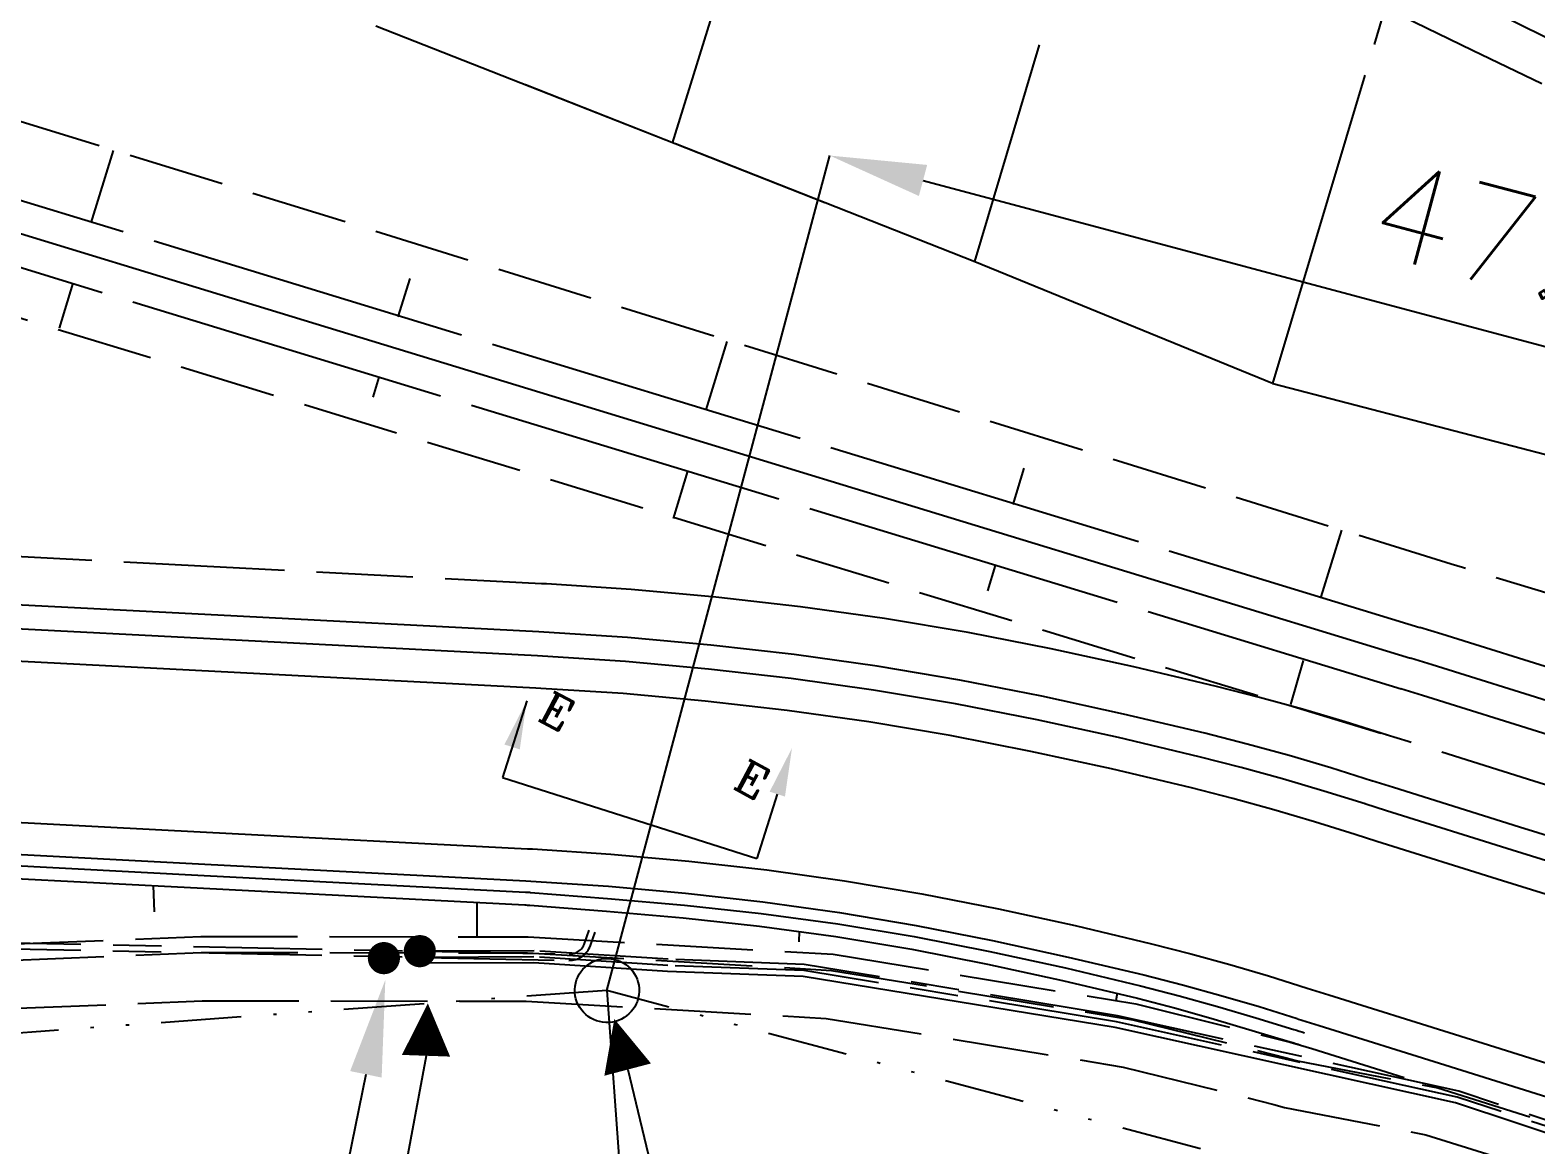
# Model space of a CAD drawing. Header units: millimetres. Extents: x 127045 to 128191, y 151549 to 152340.
# Drawn here: x 127382.96 to 127429.78, y 151911.36 to 151946.02 of the extents above; entities that cross this region are included whole.
import ezdxf
from ezdxf.enums import TextEntityAlignment as Align

# ---------------------------------------------------------------- set-up
doc = ezdxf.new("R2010")
doc.units = ezdxf.units.MM
doc.header["$MEASUREMENT"] = 0
for name, pattern in [('BTA', [5.699999999999999, 2.5, -1, 0.1, -1, 0.1, -1]), ('CENTER2', [28.125, 18.75, -3.125, 3.125, -3.125]), ('HTS', [7.5, 4, -1, 1.5, -1]), ('INT_344$0$TYPE1', [4, 3, -1]), ('INT_344$0$TYPE3', [11, 10, -1]), ('TGV_344$0$TYPE1', [4, 3, -1])]:
    doc.linetypes.add(name, pattern=pattern)
doc.layers.get('0').update_dxf_attribs({"color": 252, "linetype": 'CONTINUOUS'})
doc.layers.get('DEFPOINTS').update_dxf_attribs({"linetype": 'CONTINUOUS'})
for name, color, linetype in [('-GAI_PRO', 7, 'CONTINUOUS'), ('-HT_SOU_POS', 1, 'HTS'), ('-HT_SOU_PRO', 4, 'HTS'), ('BT_AER_POS', 1, 'BTA'), ('COTATION', 212, 'CONTINUOUS'), ('COUPS_PRO', 7, 'CONTINUOUS'), ('HT_SOU_POS', 1, 'HTS'), ('INT_344$0$1', 252, 'CONTINUOUS'), ('INT_344$0$101', 252, 'CONTINUOUS'), ('INT_344$0$105', 252, 'CONTINUOUS'), ('INT_344$0$106', 252, 'CONTINUOUS'), ('INT_344$0$113', 252, 'CONTINUOUS'), ('INT_344$0$136', 252, 'CONTINUOUS'), ('POT_BT_POS', 1, 'CONTINUOUS'), ('TGV_344$0$6', 252, 'CONTINUOUS'), ('TXT_CABL_AER_POS', 7, 'CONTINUOUS'), ('TXT_CABL_SOU_POS', 7, 'CONTINUOUS'), ('TXT_POT_POS', 7, 'CONTINUOUS'), ('VOI_344$0$136', 252, 'CONTINUOUS')]:
    doc.layers.add(name, color=color, linetype=linetype)
doc.styles.add('ROMANC', font='romanc', dxfattribs={"height": 1.5})
doc.styles.get("Standard").update_dxf_attribs({"font": 'txt.shx'})
doc.dimstyles.new('DADEL', dxfattribs={"dimtxt": 3, "dimasz": 3, "dimexe": 0, "dimexo": 0, "dimgap": 1.5, "dimtad": 0, "dimzin": 0, "dimdsep": 46, "dimtxsty": 'Standard', "dimcen": 0, "dimdle": 1.25, "dimadec": 0, "dimazin": 0, "dimtfac": 0.03333333333333333, "dimtofl": 0, "dimtmove": 2, "dimatfit": 3, "dimfxl": 0, "dimtolj": 1, "dimtzin": 0, "dimarcsym": 0})

# ---------------------------------------------------------------- blocks, each defined once
blk = doc.blocks.new('FLECHE1')
blk.add_lwpolyline([(0, 0, 0, 1.5, 0), (-1.628653549443698, 0, 1.5, 1.5, 0)], format="xyseb")
blk = doc.blocks.new('INT_344')
at = {"layer": 'INT_344$0$1'}
for p, q in [((127378.387595, 151920.256322, 63.317661), (127388.374132, 151919.73758, 63.178429)), ((127388.374132, 151919.73758, 63.178429), (127398.360668, 151919.218839, 63.079205)), ((127398.360668, 151919.218839, 63.079205), (127398.402051, 151919.216846, 63.078898)), ((127398.402051, 151919.216846, 63.078898), (127398.443449, 151919.214996, 63.07859000000001)), ((127398.443449, 151919.214996, 63.07859000000001), (127398.484839, 151919.212887, 63.078283)), ((127398.484839, 151919.212887, 63.078283), (127398.526188, 151919.210117, 63.077976)), ((127398.526188, 151919.210117, 63.077976), (127400.918407, 151919.020818, 63.06333100000001)), ((127400.918407, 151919.020818, 63.06333100000001), (127403.309814, 151918.811298, 63.04868399999999)), ((127403.309814, 151918.811298, 63.04868399999999), (127405.69766, 151918.556882, 63.034034)), ((127405.69766, 151918.556882, 63.034034), (127408.07735, 151918.233119, 63.019379)), ((127408.07735, 151918.233119, 63.019379), (127410.446934, 151917.835096, 63.01472800000001)), ((127410.446934, 151917.835096, 63.01472800000001), (127412.80468, 151917.37336, 63.010079)), ((127412.80468, 151917.37336, 63.010079), (127415.15127, 151916.860023, 63.00543100000001)), ((127415.15127, 151916.860023, 63.00543100000001), (127417.488429, 151916.307018, 63.00078199999999)), ((127417.488429, 151916.307018, 63.00078199999999), (127418.688882, 151915.996098, 63.00229399999999)), ((127418.688882, 151915.996098, 63.00229399999999), (127419.881828, 151915.657648, 63.003806)), ((127419.881828, 151915.657648, 63.003806), (127421.070113, 151915.304152, 63.00531700000001)), ((127421.070113, 151915.304152, 63.00531700000001), (127422.257213, 151914.947927, 63.00682800000001)), ((127422.257213, 151914.947927, 63.00682800000001), (127422.340847, 151914.922622, 63.00702800000001)), ((127422.340847, 151914.922622, 63.00702800000001), (127422.424316, 151914.896779, 63.007227)), ((127422.424316, 151914.896779, 63.007227), (127422.507616, 151914.870398, 63.007426)), ((127422.507616, 151914.870398, 63.007426), (127422.590745, 151914.843481, 63.007626))]:
    blk.add_line(p, q, dxfattribs=at)
at = {"layer": 'INT_344$0$101'}
for p, q in [((127388.794312, 151927.826675, 63.213428), (127378.807776, 151928.345416, 63.352661)), ((127388.755407, 151927.077685, 63.213428), (127378.76887, 151927.596426, 63.352661)), ((127398.780849, 151927.307934, 63.114204), (127388.794312, 151927.826675, 63.213428)), ((127398.741943, 151926.558944, 63.114204), (127388.755407, 151927.077685, 63.213428)), ((127398.936389, 151927.299854, 63.112976), (127398.780849, 151927.307934, 63.114204)), ((127401.537169, 151927.132139, 63.098324), (127398.936389, 151927.299854, 63.112976)), ((127404.132944, 151926.899463, 63.083677), (127401.537169, 151927.132139, 63.098324)), ((127406.722092, 151926.601973, 63.06903000000001), (127404.132944, 151926.899463, 63.083677)), ((127388.703532, 151926.079031, 63.213428), (127378.716996, 151926.597772, 63.352661)), ((127398.897484, 151926.550864, 63.112976), (127398.741943, 151926.558944, 63.114204)), ((127401.479553, 151926.384355, 63.098324), (127398.897484, 151926.550864, 63.112976)), ((127404.056653, 151926.153354, 63.083677), (127401.479553, 151926.384355, 63.098324)), ((127406.627174, 151925.858003, 63.06903000000001), (127404.056653, 151926.153354, 63.083677)), ((127409.302994, 151926.239853, 63.054379), (127406.722092, 151926.601973, 63.06903000000001)), ((127411.868283, 151925.809061, 63.049728), (127409.302994, 151926.239853, 63.054379)), ((127398.690069, 151925.56029, 63.114204), (127388.703532, 151926.079031, 63.213428)), ((127409.189508, 151925.498489, 63.054379), (127406.627174, 151925.858003, 63.06903000000001)), ((127414.420791, 151925.309436, 63.045079), (127411.868283, 151925.809061, 63.049728)), ((127398.845609, 151925.552211, 63.112976), (127398.690069, 151925.56029, 63.114204)), ((127401.402731, 151925.38731, 63.098324), (127398.845609, 151925.552211, 63.112976)), ((127403.954932, 151925.158541, 63.083677), (127401.402731, 151925.38731, 63.098324)), ((127411.738536, 151925.07037, 63.049728), (127409.189508, 151925.498489, 63.054379)), ((127416.961232, 151924.753947, 63.04043100000001), (127414.420791, 151925.309436, 63.045079)), ((127406.500617, 151924.866044, 63.06903000000001), (127403.954932, 151925.158541, 63.083677)), ((127409.038194, 151924.510003, 63.054379), (127406.500617, 151924.866044, 63.06903000000001)), ((127414.274844, 151924.573774, 63.045079), (127411.738536, 151925.07037, 63.049728)), ((127419.491438, 151924.15537, 63.035782), (127416.961232, 151924.753947, 63.04043100000001)), ((127411.565539, 151924.085447, 63.049728), (127409.038194, 151924.510003, 63.054379)), ((127416.799157, 151924.021669, 63.04043100000001), (127414.274844, 151924.573774, 63.045079)), ((127414.080248, 151923.59289, 63.045079), (127411.565539, 151924.085447, 63.049728)), ((127419.313312, 151923.426829, 63.035782), (127416.799157, 151924.021669, 63.04043100000001)), ((127420.804636, 151923.821081, 63.037294), (127419.491438, 151924.15537, 63.035782)), ((127422.111264, 151923.461972, 63.038805), (127420.804636, 151923.821081, 63.037294)), ((127416.583056, 151923.045298, 63.04043100000001), (127414.080248, 151923.59289, 63.045079)), ((127420.612739, 151923.096046, 63.037294), (127419.313312, 151923.426829, 63.035782)), ((127423.410854, 151923.078171, 63.040316), (127422.111264, 151923.461972, 63.038805)), ((127419.075811, 151922.455442, 63.035782), (127416.583056, 151923.045298, 63.04043100000001)), ((127421.905664, 151922.740703, 63.038805), (127420.612739, 151923.096046, 63.037294)), ((127424.702939, 151922.669817, 63.041828), (127423.410854, 151923.078171, 63.040316)), ((127420.356876, 151922.129333, 63.037294), (127419.075811, 151922.455442, 63.035782)), ((127423.191626, 151922.360927, 63.040316), (127421.905664, 151922.740703, 63.038805)), ((127425.358491, 151922.464663, 63.008488), (127424.682763, 151922.676269, 63.00682800000001)), ((127429.268913, 151921.240107, 63.022038), (127425.358491, 151922.464663, 63.008488)), ((127421.631531, 151921.779011, 63.038805), (127420.356876, 151922.129333, 63.037294)), ((127424.470161, 151921.956855, 63.041828), (127423.191626, 151922.360927, 63.040316)), ((127425.13436, 151921.748936, 63.008488), (127424.458631, 151921.960542, 63.00682800000001)), ((127378.457625, 151921.604504, 63.352661), (127388.444162, 151921.085763, 63.213428)), ((127422.899321, 151921.404602, 63.040316), (127421.631531, 151921.779011, 63.038805)), ((127429.044782, 151920.52438, 63.022038), (127425.13436, 151921.748936, 63.008488)), ((127388.444162, 151921.085763, 63.213428), (127398.430698, 151920.567022, 63.114204)), ((127424.15979, 151921.006239, 63.041828), (127422.899321, 151921.404602, 63.040316)), ((127424.835518, 151920.794634, 63.043491), (127424.15979, 151921.006239, 63.041828)), ((127438.81194, 151918.25169, 63.063297), (127429.268913, 151921.240107, 63.022038)), ((127378.405751, 151920.60585, 63.352661), (127388.392288, 151920.087109, 63.213428)), ((127398.430698, 151920.567022, 63.114204), (127398.586239, 151920.558942, 63.112976)), ((127398.586239, 151920.558942, 63.112976), (127401.018623, 151920.402086, 63.098324)), ((127428.74594, 151919.570078, 63.057037), (127424.835518, 151920.794634, 63.043491)), ((127438.587809, 151917.535963, 63.063297), (127429.044782, 151920.52438, 63.022038)), ((127388.392288, 151920.087109, 63.213428), (127398.378824, 151919.568368, 63.114204)), ((127401.018623, 151920.402086, 63.098324), (127403.446326, 151920.184476, 63.083677)), ((127403.446326, 151920.184476, 63.083677), (127405.867831, 151919.906247, 63.06903000000001)), ((127405.867831, 151919.906247, 63.06903000000001), (127408.281624, 151919.567574, 63.054379)), ((127398.378824, 151919.568368, 63.114204), (127398.534365, 151919.560289, 63.112976)), ((127398.534365, 151919.560289, 63.112976), (127400.941801, 151919.405041, 63.098324)), ((127400.941801, 151919.405041, 63.098324), (127403.344605, 151919.189663, 63.083677)), ((127403.344605, 151919.189663, 63.083677), (127405.741274, 151918.914288, 63.06903000000001)), ((127408.281624, 151919.567574, 63.054379), (127410.685685, 151919.163729, 63.049728)), ((127410.685685, 151919.163729, 63.049728), (127413.077725, 151918.695199, 63.045079)), ((127438.288967, 151916.58166, 63.098297), (127428.74594, 151919.570078, 63.057037)), ((127405.741274, 151918.914288, 63.06903000000001), (127408.13031, 151918.579089, 63.054379)), ((127413.077725, 151918.695199, 63.045079), (127415.458444, 151918.174318, 63.04043100000001)), ((127408.13031, 151918.579089, 63.054379), (127410.512688, 151918.178806, 63.049728)), ((127410.512688, 151918.178806, 63.049728), (127412.883129, 151917.714315, 63.045079)), ((127412.883129, 151917.714315, 63.045079), (127415.242344, 151917.197947, 63.04043100000001)), ((127415.458444, 151918.174318, 63.04043100000001), (127417.829601, 151917.613236, 63.035782)), ((127417.829601, 151917.613236, 63.035782), (127419.048175, 151917.303035, 63.037294)), ((127419.048175, 151917.303035, 63.037294), (127420.260653, 151916.969801, 63.038805)), ((127415.242344, 151917.197947, 63.04043100000001), (127417.5921, 151916.641848, 63.035782)), ((127420.260653, 151916.969801, 63.038805), (127421.466599, 151916.613656, 63.040316)), ((127417.5921, 151916.641848, 63.035782), (127418.792312, 151916.336322, 63.037294)), ((127418.792312, 151916.336322, 63.037294), (127419.98652, 151916.00811, 63.038805)), ((127421.466599, 151916.613656, 63.040316), (127422.665581, 151916.234726, 63.041828)), ((127419.98652, 151916.00811, 63.038805), (127421.174294, 151915.657331, 63.040316)), ((127422.665581, 151916.234726, 63.041828), (127423.34131, 151916.02312, 63.043491)), ((127423.34131, 151916.02312, 63.043491), (127427.251732, 151914.798564, 63.057037)), ((127421.174294, 151915.657331, 63.040316), (127422.35521, 151915.28411, 63.041828)), ((127422.366739, 151915.280423, 63.041828), (127423.042468, 151915.068818, 63.043491)), ((127423.042468, 151915.068818, 63.043491), (127426.95289, 151913.844261, 63.057037)), ((127427.251732, 151914.798564, 63.057037), (127436.794758, 151911.810147, 63.098297)), ((127426.95289, 151913.844261, 63.057037), (127436.495917, 151910.855844, 63.098297))]:
    blk.add_line(p, q, dxfattribs=at)
at = {"layer": 'INT_344$0$105', "linetype": 'INT_344$0$TYPE1'}
for p, q in [((127427.148231, 151929.414333, 63.063), (127366.442569, 151948.190185, 63.063)), ((127364.709834, 151942.551205), (127425.168495, 151924.09574, 63.041828)), ((127427.500659, 151929.305329, 63.063), (127427.148231, 151929.414333, 63.063)), ((127431.422347, 151928.116752, 63.051414), (127427.500659, 151929.305329, 63.063)), ((127425.806754, 151923.896117, 63.008488), (127425.131025, 151924.107723, 63.00682800000001)), ((127429.717176, 151922.671561, 63.022038), (127425.806754, 151923.896117, 63.008488)), ((127439.260203, 151919.683144, 63.063297), (127429.717176, 151922.671561, 63.022038)), ((127378.240841, 151917.431073, 61.698292), (127388.275572, 151917.840153, 62.17844)), ((127388.275572, 151917.840153, 62.17844), (127398.288429, 151917.828127, 62.41748)), ((127398.288429, 151917.828127, 62.41748), (127398.444346, 151917.827291, 62.421085)), ((127398.444346, 151917.827291, 62.421085), (127407.931909, 151917.282993, 62.645252)), ((127407.931909, 151917.282993, 62.645252), (127417.347261, 151915.739078, 62.87729599999999)), ((127417.347261, 151915.739078, 62.87729599999999), (127422.139193, 151914.553792, 62.99921)), ((127422.139193, 151914.553792, 62.99921), (127422.466296, 151914.463333, 63.007626)), ((127422.466296, 151914.463333, 63.007626), (127422.818337, 151914.353091, 63.008488)), ((127422.818337, 151914.353091, 63.008488), (127426.728759, 151913.128534, 63.022038)), ((127426.728759, 151913.128534, 63.022038), (127432.785255, 151911.231931, 63.048225))]:
    blk.add_line(p, q, dxfattribs=at)
at = {"layer": 'INT_344$0$106', "linetype": 'INT_344$0$TYPE1'}
for p, q in [((127388.872124, 151929.324655, 63.213428), (127378.885587, 151929.843396, 63.352661)), ((127398.85866, 151928.805914, 63.114204), (127388.872124, 151929.324655, 63.213428)), ((127399.014201, 151928.797835, 63.112976), (127398.85866, 151928.805914, 63.114204)), ((127401.652402, 151928.627706, 63.098324), (127399.014201, 151928.797835, 63.112976)), ((127404.285526, 151928.391683, 63.083677), (127401.652402, 151928.627706, 63.098324)), ((127406.911927, 151928.089912, 63.06903000000001), (127404.285526, 151928.391683, 63.083677)), ((127409.529965, 151927.722582, 63.054379), (127406.911927, 151928.089912, 63.06903000000001)), ((127412.127778, 151927.286445, 63.049728), (127409.529965, 151927.722582, 63.054379)), ((127414.712684, 151926.780762, 63.045079), (127412.127778, 151927.286445, 63.049728)), ((127417.285383, 151926.218504, 63.04043100000001), (127414.712684, 151926.780762, 63.045079)), ((127419.847691, 151925.61245, 63.035782), (127417.285383, 151926.218504, 63.04043100000001)), ((127421.188431, 151925.27115, 63.037294), (127419.847691, 151925.61245, 63.035782)), ((127422.522464, 151924.904509, 63.038805), (127421.188431, 151925.27115, 63.037294)), ((127423.849311, 151924.512659, 63.040316), (127422.522464, 151924.904509, 63.038805)), ((127425.168495, 151924.09574, 63.041828), (127423.849311, 151924.512659, 63.040316)), ((127378.257131, 151916.931322, 61.698292), (127388.285459, 151917.34014, 62.17844)), ((127388.285459, 151917.34014, 62.17844), (127398.286788, 151917.328128, 62.41748)), ((127398.286788, 151917.328128, 62.41748), (127398.428676, 151917.327368, 62.421085)), ((127398.428676, 151917.327368, 62.421085), (127407.876983, 151916.785322, 62.645252)), ((127407.876983, 151916.785322, 62.645252), (127417.246617, 151915.248904, 62.87729599999999)), ((127378.31823, 151915.432567, 61.698292), (127388.315121, 151915.840104, 62.17844)), ((127388.315121, 151915.840104, 62.17844), (127398.281866, 151915.828133, 62.41748)), ((127398.281866, 151915.828133, 62.41748), (127398.381666, 151915.827598, 62.421085)), ((127398.381666, 151915.827598, 62.421085), (127407.712208, 151915.292309, 62.645252)), ((127407.712208, 151915.292309, 62.645252), (127416.944686, 151913.778381, 62.87729599999999)), ((127417.246617, 151915.248904, 62.87729599999999), (127422.012506, 151914.070059, 62.99921)), ((127422.012506, 151914.070059, 62.99921), (127422.333025, 151913.981421, 63.007626)), ((127422.316875, 151913.986181, 63.007626), (127426.728759, 151913.128534, 63.022038)), ((127416.944686, 151913.778381, 62.87729599999999), (127421.632443, 151912.618863, 62.99921)), ((127421.632443, 151912.618863, 62.99921), (127421.969752, 151912.525581, 63.007626)), ((127421.969752, 151912.525581, 63.007626), (127426.360367, 151911.672069, 63.022038)), ((127426.360367, 151911.672069, 63.022038), (127432.336993, 151909.800477, 63.048225))]:
    blk.add_line(p, q, dxfattribs=at)
at = {"layer": 'INT_344$0$113', "linetype": 'INT_344$0$TYPE3'}
for p, q in [((127402.937709, 151942.505415), (127407.721075, 151957.894988)), ((127421.598674, 151935.032659), (127426.767937, 151952.268995)), ((127365.774885, 151945.88522), (127426.176971, 151927.447783, 64.506828)), ((127393.717014, 151946.148577, 61.716705), (127403.02666, 151942.487518, 62.141144)), ((127412.333286, 151938.824834), (127414.34379, 151945.562924)), ((127365.119251, 151943.994249), (127425.593077, 151925.534914, 64.506828)), ((127398.362906, 151944.321912, 61.928497), (127407.671042, 151940.660042, 62.352947)), ((127384.858834, 151940.022246), (127385.555114, 151942.273444)), ((127403.02666, 151942.487518, 62.141144), (127412.333286, 151938.824834, 62.56560899999999)), ((127412.333286, 151938.824834, 62.56560899999999), (127421.598674, 151935.032659, 63.034584)), ((127384.292483, 151938.148979), (127383.865625, 151936.750628)), ((127394.408034, 151937.105275), (127394.775591, 151938.293652)), ((127403.978322, 151934.20707), (127404.638192, 151936.340548)), ((127393.808329, 151935.231436), (127393.616657, 151934.603532)), ((127421.598674, 151935.032659, 63.034584), (127431.24674, 151932.522753, 63.056732)), ((127403.403605, 151932.308246), (127402.954537, 151930.837133)), ((127413.523622, 151931.266708), (127413.87239, 151932.394335)), ((127423.105727, 151928.395235), (127423.746256, 151930.466178)), ((127412.973893, 151929.367884), (127412.733167, 151928.579284)), ((127426.8527, 151927.236177, 64.508492), (127426.176971, 151927.447783, 64.506828)), ((127430.763122, 151926.011621, 64.522041), (127426.8527, 151927.236177, 64.508492)), ((127422.547379, 151926.422494), (127422.156245, 151925.050347)), ((127426.255016, 151925.327572, 64.508492), (127425.579288, 151925.539177, 64.506828)), ((127430.165438, 151924.103015, 64.522041), (127426.255016, 151925.327572, 64.508492)), ((127378.366846, 151919.85686, 63.317661), (127388.353382, 151919.338119, 63.178429)), ((127386.788611, 151919.4194), (127386.821981, 151918.600827)), ((127388.353382, 151919.338119, 63.178429), (127398.339918, 151918.819378, 63.079205)), ((127396.855447, 151918.896487), (127396.854166, 151917.829849)), ((127398.339918, 151918.819378, 63.079205), (127398.378806, 151918.817522, 63.078898)), ((127398.378806, 151918.817522, 63.078898), (127398.417708, 151918.815825, 63.07859000000001)), ((127398.417708, 151918.815825, 63.07859000000001), (127398.456603, 151918.813884, 63.078283)), ((127398.456603, 151918.813884, 63.078283), (127398.495459, 151918.811299, 63.077976)), ((127398.495459, 151918.811299, 63.077976), (127400.880207, 151918.622646, 63.063332)), ((127400.880207, 151918.622646, 63.063332), (127403.264155, 151918.413913, 63.04868399999999)), ((127403.264155, 151918.413913, 63.04868399999999), (127405.644559, 151918.160422, 63.034034)), ((127405.644559, 151918.160422, 63.034034), (127408.016825, 151917.837724, 63.019379)), ((127406.878041, 151918.002475), (127406.859199, 151917.674045)), ((127408.016825, 151917.837724, 63.019379), (127410.377735, 151917.441127, 63.01472800000001)), ((127410.377735, 151917.441127, 63.01472800000001), (127412.726842, 151916.981007, 63.010079)), ((127412.726842, 151916.981007, 63.010079), (127415.06483, 151916.469475, 63.00543100000001)), ((127415.06483, 151916.469475, 63.00543100000001), (127417.393428, 151915.918463, 63.00078199999999)), ((127416.758972, 151916.072218), (127416.721179, 151915.841742)), ((127417.393428, 151915.918463, 63.00078199999999), (127418.588955, 151915.60878, 63.00229399999999)), ((127418.588955, 151915.60878, 63.00229399999999), (127419.776992, 151915.27163, 63.003806)), ((127419.776992, 151915.27163, 63.003806), (127420.960384, 151914.919497, 63.00531700000001)), ((127420.960384, 151914.919497, 63.00531700000001), (127422.142608, 151914.564696, 63.00682800000001)), ((127422.142608, 151914.564696, 63.00682800000001), (127422.223774, 151914.540138, 63.00702800000001)), ((127422.223774, 151914.540138, 63.00702800000001), (127422.304779, 151914.515058, 63.007227)), ((127422.304779, 151914.515058, 63.007227), (127422.385621, 151914.489456, 63.007426)), ((127422.385621, 151914.489456, 63.007426), (127422.466296, 151914.463333, 63.007626))]:
    blk.add_line(p, q, dxfattribs=at)
at = {"layer": 'INT_344$0$136', "linetype": 'Continuous'}
blk.add_line((127366.596635, 151944.588835), (127425.885024, 151926.491348, 64.506828), dxfattribs=at)
at = {"layer": 'INT_344$0$136'}
for p, q in [((127426.553858, 151926.281874, 64.508492), (127425.87813, 151926.49348, 64.506828)), ((127430.46428, 151925.057318, 64.522041), (127426.553858, 151926.281874, 64.508492))]:
    blk.add_line(p, q, dxfattribs=at)
blk = doc.blocks.new('TGV_344')
at = {"linetype": 'Continuous'}
for p, q in [((127425.653837, 151946.444285, 62.525), (127427.805894, 151945.398456, 62.596999)), ((127427.805894, 151945.398456, 62.596999), (127429.962, 151944.361, 62.668999))]:
    blk.add_line(p, q, dxfattribs=at)
at = {"layer": 'TGV_344$0$6', "linetype": 'TGV_344$0$TYPE1'}
blk.add_line((127431.162, 151945.261, 61.749001), (127416.562, 151952.461, 61.605), dxfattribs=at)
blk = doc.blocks.new('VOI_344')
at = {"layer": 'VOI_344$0$136'}
for p, q in [((127426.553858, 151926.281874, 64.508492), (127425.87813, 151926.49348, 64.506828)), ((127430.46428, 151925.057318, 64.522041), (127426.553858, 151926.281874, 64.508492))]:
    blk.add_line(p, q, dxfattribs=at)
blk = doc.blocks.new('FR-344-A')
for name in ['TGV_344', 'INT_344', 'VOI_344']:
    blk.add_blockref(name, (0, 0))
blk = doc.blocks.new('POTEAU')
blk.add_circle((0, 0), 1)
blk = doc.blocks.new('*D21')
at = {"color": 0, "linetype": 'ByBlock'}
for p, q in [((127400.8988328295, 151916.1593282979), (127401.7178635873, 151904.8402604617)), ((127353.6653009889, 151912.7415808354), (127354.4843317466, 151901.4225129992)), ((127357.4765088239, 151901.639022441), (127398.72568651, 151904.6237510199))]:
    blk.add_line(p, q, dxfattribs=at)
for points in [[(127398.6896016031, 151905.1224471995), (127398.761771417, 151904.1250548404), (127401.7178635873, 151904.8402604617)], [(127357.4404239169, 151902.1377186206), (127357.5125937308, 151901.1403262615), (127354.4843317466, 151901.4225129992)]]:
    blk.add_solid(points, dxfattribs=at)
at = {"layer": 'DEFPOINTS', "color": 0, "linetype": 'ByBlock'}
for p in [(127400.8988328295, 151916.1593282979, 3.543430557409974), (127353.6653009889, 151912.7415808354, 4.053523347497349), (127401.7178635873, 151904.8402604617)]:
    blk.add_point(p, dxfattribs=at)
at = {"color": 0, "linetype": 'ByBlock'}
blk.add_text('47.36', height=3, rotation=4.138623720614964, dxfattribs=at).set_placement((127378.4472037017, 151899.8540462312), align=Align.MIDDLE_CENTER)
blk = doc.blocks.new('*D15')
at = {"color": 0, "linetype": 'ByBlock'}
for p, q in [((127400.8988328295, 151916.1593282979), (127407.8274718469, 151942.116474751)), ((127410.7259893914, 151941.3427848623), (127450.9148444327, 151930.6153318426)), ((127446.8847229599, 151903.8844955007), (127453.8133619772, 151929.8416419538))]:
    blk.add_line(p, q, dxfattribs=at)
for points in [[(127410.8549377062, 151941.8258711197), (127410.5970410766, 151940.8596986049), (127407.8274718469, 151942.116474751)], [(127451.0437927475, 151931.0984181), (127450.7858961179, 151930.1322455851), (127453.8133619772, 151929.8416419538)]]:
    blk.add_solid(points, dxfattribs=at)
at = {"layer": 'DEFPOINTS', "color": 0, "linetype": 'ByBlock'}
for p in [(127453.8133619772, 151929.8416419538), (127400.8988328295, 151916.1593282979, 3.543430557409974), (127446.8847229599, 151903.8844955007)]:
    blk.add_point(p, dxfattribs=at)
at = {"color": 0, "linetype": 'ByBlock'}
blk.add_text('47.60', height=3, rotation=345.0547078904186, dxfattribs=at).set_placement((127430.3726415775, 151939.114117127), align=Align.MIDDLE_CENTER)

msp = doc.modelspace()

# ---------------------------------------------------------------- linework, layer by layer
at = {"layer": '-GAI_PRO', "extrusion": (0.003406979413037485, 0.1013934861055381, 0.9948405668581501)}
for points, const_width in [([(-122226.6825268978, -155304.9992906569), (-122226.6825268978, -155304.9992906569), (-122246.5048777145, -155383.6572190811)], 0.16), ([(-122226.8655545834, -155304.9740965796), (-122235.1209490577, -155337.1259278877), (-122246.7425625578, -155383.7939980848)], 0.11)]:
    msp.add_lwpolyline(points, dxfattribs=dict(at, const_width=const_width))
at = {"layer": '-HT_SOU_POS', "const_width": 0.5}
msp.add_lwpolyline([(127394.8288143044, 151917.381081867, 1), (127395.3288143044, 151917.381081867, 1)], format="xyb", close=True, dxfattribs=at)
at = {"layer": '-HT_SOU_PRO', "extrusion": (0.003406979413037485, 0.1013934861055381, 0.9948405668581501)}
for p, q in [((127335.5449660532, 151918.4202098808, 3.536817048757245), (127395.1856164648, 151917.1894215809, 3.458009896774997)), ((127335.5548065534, 151918.611307662, 3.517306790283137), (127395.1980278309, 151917.3804663078, 3.438496241243258)), ((127400.2027644757, 151917.6216658948, 3.39677387580543), (127400.3471808343, 151918.0368962098, 3.353959304145)), ((127400.3844493044, 151917.5590698992, 3.402531411157561), (127400.5288656629, 151917.9743002143, 3.359716839500085)), ((127395.2766659469, 151917.3788434739, 3.438392331478415), (127399.72005082, 151917.2871465176, 3.432520991970928)), ((127395.2586052456, 151917.1879153308, 3.457913451851918), (127399.7161304343, 151917.0959265646, 3.452023427806452))]:
    msp.add_line(p, q, dxfattribs=at)
for radius, start, end in [(0.6922518786652393, 90.74612267999206, 162.8306903929193), (0.4999999999852087, 90.74612267980359, 162.830690390655)]:
    msp.add_arc((-122226.0744182046, -155304.7248654323, 15840.88637805076), radius, start, end, dxfattribs=at)
at = {"layer": 'BT_AER_POS', "elevation": 51.3148021035848}
msp.add_lwpolyline([(127669.4437007747, 151834.1009163096), (127624.6330360263, 151848.3328894754), (127579.5498130274, 151861.7793027875), (127534.6586990794, 151875.7794074945), (127489.9085133211, 151890.1856915335), (127446.8847229598, 151903.8844955007), (127400.8988328295, 151916.1593282979), (127353.6653009889, 151912.7415808354), (127307.5379713595, 151915.0280337317), (127289.4621578154, 151878.5895055079), (127270.2328797305, 151841.6405987489), (127250.1888555367, 151797.5891850979)], dxfattribs=at)
at = {"layer": 'COUPS_PRO', "linetype": 'Continuous'}
for p, q in [((127398.4038312274, 151925.1595347533), (127397.6458878177, 151922.7784320344)), ((127397.6458878177, 151922.7784320344), (127405.5578456493, 151920.2599282132)), ((127406.1957560827, 151922.2639436158), (127405.5578456493, 151920.2599282132))]:
    msp.add_line(p, q, dxfattribs=at)
at = {"layer": 'COUPS_PRO', "linetype": 'CENTER2'}
for points in [[(127397.7106292151, 151923.8060315319), (127398.1870736118, 151923.654371594), (127398.4038312273, 151925.1595347533)], [(127405.9575338842, 151922.3397735848), (127406.433978281, 151922.1881136468), (127406.6507358965, 151923.6932768061)]]:
    msp.add_solid(points, dxfattribs=at)
at = {"layer": 'HT_SOU_POS', "color": 2}
msp.add_lwpolyline([(127389.9999162697, 152141.033155862), (127389.9014525455, 152136.6498597412, 0.1699741749755881), (127398.0875360294, 152119.8956440829), (127398.0875360294, 152119.8956440829), (127437.5208002779, 152089.7239073355), (127466.2406938192, 152013.7856115808), (127440.5871677213, 151908.5357818802), (127427.3323962922, 151912.8416861915), (127416.7396199162, 151915.1871092687), (127407.0151784277, 151916.7779970149), (127402.7917066451, 151916.9370857895), (127398.62733619, 151917.2052640096), (127395.1856164648, 151917.1894215809)], format="xyb", dxfattribs=at)
at = {"layer": 'HT_SOU_POS', "color": 13, "linetype": 'Continuous'}
msp.add_lwpolyline([(127390.6125711511, 152140.9811100931), (127390.086149228, 152136.6717097301, 0.1699741749755005), (127398.2182798399, 152120.0279178239, 0.005067048810260204), (127428.3596996498, 152096.8211119024), (127437.7265662242, 152089.8780774824), (127466.434991285, 152013.7975042338), (127440.7541356429, 151908.1971722356), (127427.2829073329, 151912.6621548036), (127416.7044757503, 151915.0044016966), (127406.9965924935, 151916.5925805686), (127402.7822284644, 151916.7513262745), (127398.6217814772, 151917.01925183), (127395.1864725535, 151917.0034389107)], format="xyb", dxfattribs=at)
at = {"layer": 'HT_SOU_POS'}
msp.add_lwpolyline([(127395.8406746328, 152121.9144161276, 0.01161604924662199), (127396.7439843372, 152120.7925695023), (127396.7439843372, 152120.7925695023), (127437.4484078977, 152089.673242282), (127466.0411718974, 152013.7733991468), (127440.484492133, 151908.6836815186), (127427.3832159582, 151913.026044991), (127416.7757090717, 151915.3747296568), (127407.0342641187, 151916.9683991158), (127402.8014396844, 151917.1278401839), (127398.6330402631, 151917.3962778624), (127395.1847373569, 151917.380405131)], format="xyb", dxfattribs=at)
at = {"layer": 'HT_SOU_POS', "color": 2, "const_width": 0.5}
msp.add_lwpolyline([(127393.7124113439, 151917.1646774534, 1), (127394.2124113439, 151917.1646774534, 1)], format="xyb", close=True, dxfattribs=at)
at = {"layer": 'TXT_CABL_AER_POS'}
msp.add_line((127395.2726034386, 151914.1298013634), (127382.979751165, 151848.1664663733), dxfattribs=at)
at = {"layer": 'TXT_CABL_SOU_POS'}
msp.add_line((127393.4033123707, 151913.5521050989), (127384.4037921045, 151869.7707996676), dxfattribs=at)
msp.add_solid([(127392.9135523266, 151913.6527783291), (127393.8930724147, 151913.4514318687), (127394.0073517521, 151916.490665363)], dxfattribs=at)
at = {"layer": 'TXT_POT_POS'}
msp.add_line((127401.542431911, 151913.6995611973), (127405.0314724402, 151899.3708771035), dxfattribs=at)

# ---------------------------------------------------------------- block references
msp.add_blockref('FR-344-A', (0, 0))
at = {"layer": 'POT_BT_POS', "extrusion": (0.003406979413037484, 0.1013934861055381, 0.9948405668581499), "rotation": 8.730301121962642}
msp.add_blockref('POTEAU', (-122227.2969213581, -155303.1316718546, 15840.88637805076), dxfattribs=at)
at = {"layer": 'TXT_CABL_AER_POS', "rotation": 87.9979281613182}
msp.add_blockref('FLECHE1', (127395.3295014846, 151915.7574607247), dxfattribs=at)
at = {"layer": 'TXT_POT_POS', "rotation": 104.7689840535888}
msp.add_blockref('FLECHE1', (127401.1272517214, 151915.2744065213), dxfattribs=at)

# ---------------------------------------------------------------- texts
at = {"layer": 'COUPS_PRO', "linetype": 'CENTER2', "style": 'ROMANC'}
for p in [(127398.7026604525, 151924.6073154849), (127404.7764766323, 151922.484743278)]:
    msp.add_text('E', height=1, rotation=331.8034251915201, dxfattribs=at).set_placement(p)

# ---------------------------------------------------------------- dimensions: what is measured, and where the dimension line sits
at = {"layer": 'COTATION'}
for base, p1, p2, angle, picture, middle in [((127453.8133619772, 151929.8416419538), (127400.8988328295, 151916.1593282979, 3.543430557409974), (127446.8847229598, 151903.8844955007), 345.05470789044335, '*D15', (127430.3726415775, 151939.114117127)), ((127401.7178635873, 151904.8402604617), (127353.6653009889, 151912.7415808354, 4.053523347497349), (127400.8988328295, 151916.1593282979, 3.543430557409974), 4.1386237205836585, '*D21', (127378.4472037018, 151899.8540462312))]:
    dim = msp.add_linear_dim(base=base, p1=p1, p2=p2, angle=angle, dimstyle='DADEL', dxfattribs=at)
    dim.commit()
    dim.dimension.update_dxf_attribs({"geometry": picture, "text_midpoint": middle, "dimtype": 129})

doc.saveas('drawing.dxf')
